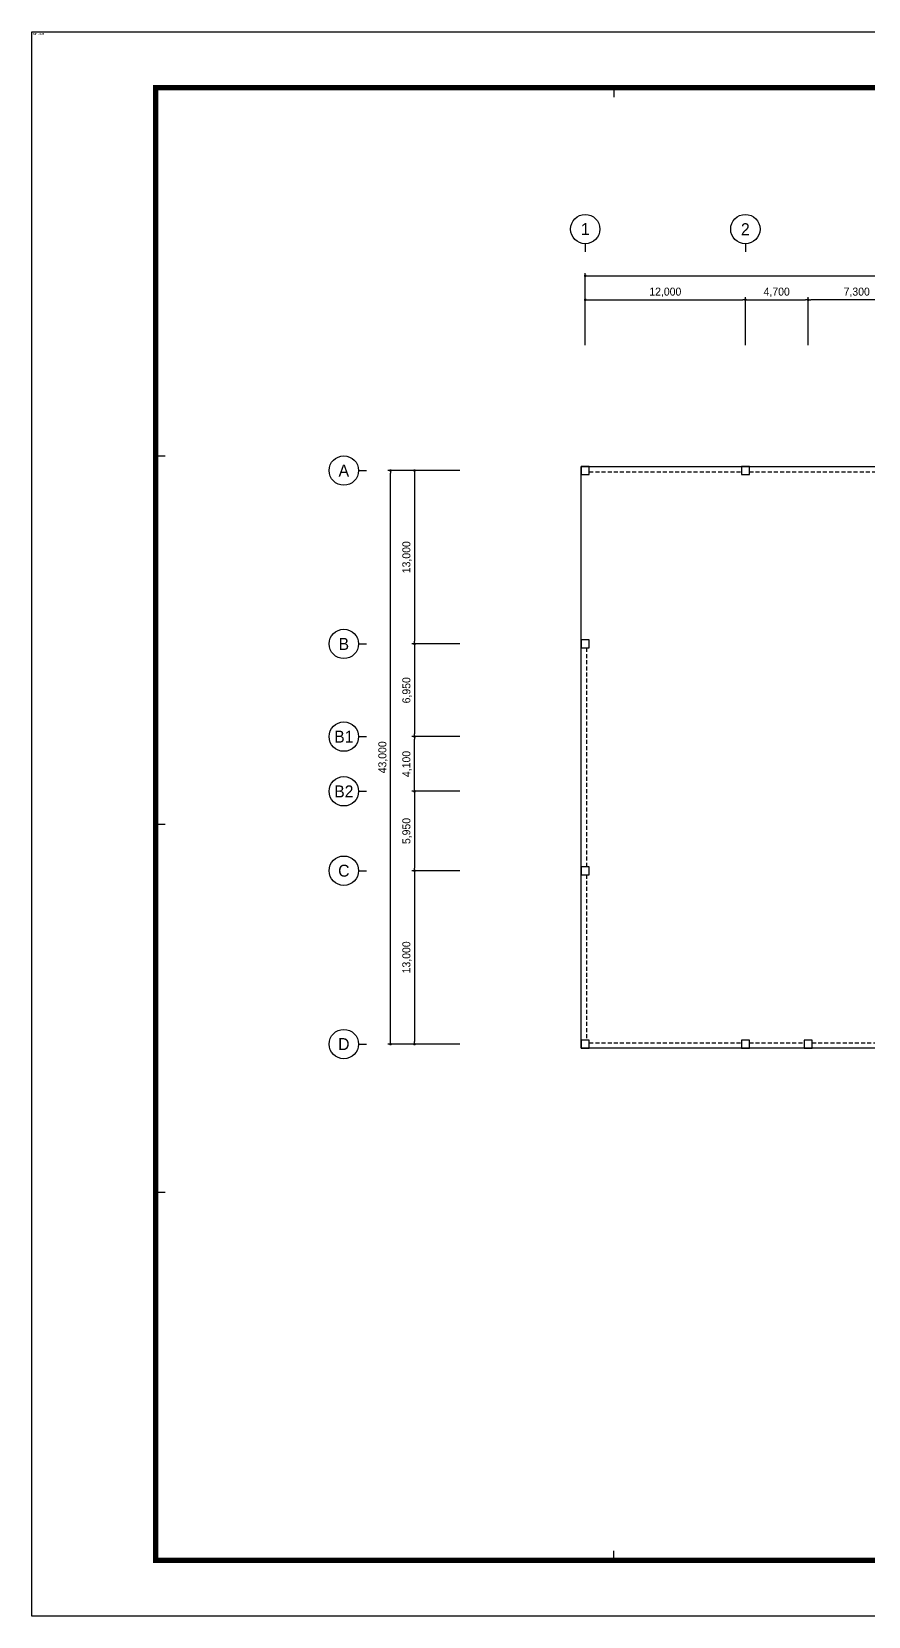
# Model space of a CAD drawing. Header units: millimetres. Extents: x 0 to 168200, y 0 to 118800.
# Drawn here: x 0 to 62718, y 0 to 118800 of the extents above; entities that cross this region are included whole.
import ezdxf
from ezdxf.enums import TextEntityAlignment as Align

# ---------------------------------------------------------------- set-up
doc = ezdxf.new("R2010")
doc.units = ezdxf.units.MM
doc.header["$LTSCALE"] = 200
doc.linetypes.add('HID', pattern=[2.3, 1.5, -0.8])
doc.layers.get('DEFPOINTS').update_dxf_attribs({"color": 137})
doc.layers.add('BACK', color=8, linetype='Continuous')
doc.layers.add('XR-SHEET-SHT', color=5, linetype='Continuous')
doc.layers.add('XR-SHEET-TEMP', color=171, linetype='Continuous', plot=False)
doc.layers.add('숨김', color=1, linetype='Continuous', plot=False)
doc.styles.add('ghs', font='')
doc.styles.add('돋움', font='')
doc.styles.add('스타일2', font='')
doc.styles.get('ghs').set_extended_font_data('Dotum')
doc.styles.get('돋움').set_extended_font_data('Dotum')
doc.styles.get('스타일2').set_extended_font_data('Malgun Gothic', bold=True)
doc.dimstyles.new('M-200', dxfattribs={"dimscale": 200, "dimtxt": 3, "dimasz": 1, "dimexe": 1, "dimexo": 1, "dimgap": 1, "dimtad": 1, "dimdec": 0, "dimdsep": 46, "dimlunit": 6, "dimtxsty": '돋움', "dimblk": 'DOT', "dimcen": 1, "dimclrd": 256, "dimclre": 256, "dimclrt": 256, "dimazin": 0, "dimtfac": 1, "dimtdec": 0, "dimtix": 1, "dimtmove": 2, "dimatfit": 3, "dimldrblk": 'DOT', "dimfxl": 1, "dimtolj": 1, "dimtzin": 1, "dimlwd": -1, "dimlwe": -1, "dimarcsym": 0})

# ---------------------------------------------------------------- blocks, each defined once
blk = doc.blocks.new('XR-SHEET')
at = {"layer": 'XR-SHEET-SHT', "color": 5}
blk.add_lwpolyline([(0, 594), (841, 594), (841, 0), (0, 0)], close=True, dxfattribs=at)
at = {"layer": 'XR-SHEET-SHT', "color": 5, "const_width": 2}
blk.add_lwpolyline([(46.5, 573), (819.5, 573), (819.5, 21), (46.5, 21)], close=True, dxfattribs=at)
at = {"layer": 'XR-SHEET-TEMP'}
for p, q in [((218.25, 573), (218.25, 569.5)), ((46.5, 435), (50, 435)), ((46.5, 297), (50, 297)), ((46.5, 159), (50, 159)), ((218.25, 21), (218.25, 24.5))]:
    blk.add_line(p, q, dxfattribs=at)
blk = doc.blocks.new('_DOT')
at = {"color": 0, "linetype": 'ByBlock'}
blk.add_line((-0.5, 0), (-1, 0), dxfattribs=at)
at = {"color": 0, "linetype": 'ByBlock', "const_width": 0.5}
blk.add_lwpolyline([(-0.25, 0, 1), (0.25, 0, 1)], format="xyb", close=True, dxfattribs=at)
blk = doc.blocks.new('*D840')
at = {"layer": 'BACK'}
for p, q in [((32100, 85900), (26700, 85900)), ((26900, 43100), (26900, 85700)), ((32100, 42900), (26700, 42900))]:
    blk.add_line(p, q, dxfattribs=at)
at = {"layer": 'DEFPOINTS', "color": 0}
for p in [(26900, 85900), (32300, 85900), (32300, 42900)]:
    blk.add_point(p, dxfattribs=at)
at = {"layer": 'BACK', "linetype": 'ByBlock', "xscale": 200, "yscale": 200, "zscale": 200}
for p, rotation in [((26900, 85900), 90), ((26900, 42900), 270)]:
    blk.add_blockref('_DOT', p, dxfattribs=dict(at, rotation=rotation))
at = {"layer": 'BACK', "insert": (26342, 64400), "char_height": 600, "attachment_point": 5, "rotation": 90, "style": '돋움'}
blk.add_mtext('\\A1;43,000', dxfattribs=at)
blk = doc.blocks.new('*D841')
at = {"layer": 'BACK'}
for p, q in [((32100, 85900), (28500, 85900)), ((28700, 85700), (28700, 73100)), ((32100, 72900), (28500, 72900))]:
    blk.add_line(p, q, dxfattribs=at)
at = {"layer": 'DEFPOINTS', "color": 0}
for p in [(32300, 85900), (28700, 72900), (32300, 72900)]:
    blk.add_point(p, dxfattribs=at)
at = {"layer": 'BACK', "linetype": 'ByBlock', "xscale": 200, "yscale": 200, "zscale": 200}
for p, rotation in [((28700, 85900), 90), ((28700, 72900), 270)]:
    blk.add_blockref('_DOT', p, dxfattribs=dict(at, rotation=rotation))
at = {"layer": 'BACK', "insert": (28142, 79400), "char_height": 600, "attachment_point": 5, "rotation": 90, "style": '돋움'}
blk.add_mtext('\\A1;13,000', dxfattribs=at)
blk = doc.blocks.new('*D842')
at = {"layer": 'BACK'}
for p, q in [((32100, 55900), (28500, 55900)), ((28700, 55700), (28700, 43100)), ((32100, 42900), (28500, 42900))]:
    blk.add_line(p, q, dxfattribs=at)
at = {"layer": 'DEFPOINTS', "color": 0}
for p in [(32300, 55900), (28700, 42900), (32300, 42900)]:
    blk.add_point(p, dxfattribs=at)
at = {"layer": 'BACK', "linetype": 'ByBlock', "xscale": 200, "yscale": 200, "zscale": 200}
for p, rotation in [((28700, 55900), 89.99999999999999), ((28700, 42900), 270)]:
    blk.add_blockref('_DOT', p, dxfattribs=dict(at, rotation=rotation))
at = {"layer": 'BACK', "insert": (28142, 49400), "char_height": 600, "attachment_point": 5, "rotation": 90, "style": '돋움'}
blk.add_mtext('\\A1;13,000', dxfattribs=at)
blk = doc.blocks.new('*D843')
at = {"layer": 'BACK'}
for p, q in [((41500, 95300), (41500, 100700)), ((41700, 100500), (112300, 100500)), ((112500, 95300), (112500, 100700))]:
    blk.add_line(p, q, dxfattribs=at)
at = {"layer": 'DEFPOINTS', "color": 0}
for p in [(112500, 100500), (41500, 95100), (112500, 95100)]:
    blk.add_point(p, dxfattribs=at)
at = {"layer": 'BACK', "linetype": 'ByBlock', "xscale": 200, "yscale": 200, "zscale": 200}
for p, rotation in [((41500, 100500), 180), ((112500, 100500), 360)]:
    blk.add_blockref('_DOT', p, dxfattribs=dict(at, rotation=rotation))
at = {"layer": 'BACK', "insert": (77000, 101062), "char_height": 600, "attachment_point": 5, "style": '돋움'}
blk.add_mtext('\\A1;71,000', dxfattribs=at)
blk = doc.blocks.new('*D847')
at = {"layer": 'BACK'}
for p, q in [((41500, 95300), (41500, 98900)), ((41700, 98700), (53300, 98700)), ((53500, 95300), (53500, 98900))]:
    blk.add_line(p, q, dxfattribs=at)
at = {"layer": 'DEFPOINTS', "color": 0}
for p in [(53500, 98700), (41500, 95100), (53500, 95100)]:
    blk.add_point(p, dxfattribs=at)
at = {"layer": 'BACK', "linetype": 'ByBlock', "xscale": 200, "yscale": 200, "zscale": 200, "rotation": 180}
blk.add_blockref('_DOT', (41500, 98700), dxfattribs=at)
at = {"layer": 'BACK', "linetype": 'ByBlock', "xscale": 200, "yscale": 200, "zscale": 200}
blk.add_blockref('_DOT', (53500, 98700), dxfattribs=at)
at = {"layer": 'BACK', "insert": (47500, 99258), "char_height": 600, "attachment_point": 5, "style": '돋움'}
blk.add_mtext('\\A1;12,000', dxfattribs=at)
blk = doc.blocks.new('*D848')
at = {"layer": 'BACK'}
for p, q in [((32100, 61850), (28500, 61850)), ((28700, 61650), (28700, 56100)), ((32100, 55900), (28500, 55900))]:
    blk.add_line(p, q, dxfattribs=at)
at = {"layer": 'DEFPOINTS', "color": 0}
for p in [(32300, 61850), (28700, 55900), (32300, 55900)]:
    blk.add_point(p, dxfattribs=at)
at = {"layer": 'BACK', "linetype": 'ByBlock', "xscale": 200, "yscale": 200, "zscale": 200}
for p, rotation in [((28700, 61850), 90), ((28700, 55900), 270)]:
    blk.add_blockref('_DOT', p, dxfattribs=dict(at, rotation=rotation))
at = {"layer": 'BACK', "insert": (28142, 58875), "char_height": 600, "attachment_point": 5, "rotation": 90, "style": '돋움'}
blk.add_mtext('\\A1;5,950', dxfattribs=at)
blk = doc.blocks.new('*D852')
at = {"layer": 'BACK'}
for p, q in [((53500, 95300), (53500, 98900)), ((53700, 98700), (58000, 98700)), ((58200, 95300), (58200, 98900))]:
    blk.add_line(p, q, dxfattribs=at)
at = {"layer": 'DEFPOINTS', "color": 0}
for p in [(58200, 98700), (53500, 95100), (58200, 95100)]:
    blk.add_point(p, dxfattribs=at)
at = {"layer": 'BACK', "linetype": 'ByBlock', "xscale": 200, "yscale": 200, "zscale": 200, "rotation": 180}
blk.add_blockref('_DOT', (53500, 98700), dxfattribs=at)
at = {"layer": 'BACK', "linetype": 'ByBlock', "xscale": 200, "yscale": 200, "zscale": 200}
blk.add_blockref('_DOT', (58200, 98700), dxfattribs=at)
at = {"layer": 'BACK', "insert": (55850, 99258), "char_height": 600, "attachment_point": 5, "style": '돋움'}
blk.add_mtext('\\A1;4,700', dxfattribs=at)
blk = doc.blocks.new('*D853')
at = {"layer": 'BACK'}
for p, q in [((32100, 65950), (28500, 65950)), ((28700, 62050), (28700, 65750)), ((32100, 61850), (28500, 61850))]:
    blk.add_line(p, q, dxfattribs=at)
at = {"layer": 'DEFPOINTS', "color": 0}
for p in [(28700, 65950), (32300, 65950), (32300, 61850)]:
    blk.add_point(p, dxfattribs=at)
at = {"layer": 'BACK', "linetype": 'ByBlock', "xscale": 200, "yscale": 200, "zscale": 200}
for p, rotation in [((28700, 65950), 90), ((28700, 61850), 270)]:
    blk.add_blockref('_DOT', p, dxfattribs=dict(at, rotation=rotation))
at = {"layer": 'BACK', "insert": (28142, 63900), "char_height": 600, "attachment_point": 5, "rotation": 90, "style": '돋움'}
blk.add_mtext('\\A1;4,100', dxfattribs=at)
blk = doc.blocks.new('*D854')
at = {"layer": 'BACK'}
for p, q in [((32100, 72900), (28500, 72900)), ((28700, 72700), (28700, 66150)), ((32100, 65950), (28500, 65950))]:
    blk.add_line(p, q, dxfattribs=at)
at = {"layer": 'DEFPOINTS', "color": 0}
for p in [(32300, 72900), (28700, 65950), (32300, 65950)]:
    blk.add_point(p, dxfattribs=at)
at = {"layer": 'BACK', "linetype": 'ByBlock', "xscale": 200, "yscale": 200, "zscale": 200}
for p, rotation in [((28700, 72900), 90), ((28700, 65950), 270)]:
    blk.add_blockref('_DOT', p, dxfattribs=dict(at, rotation=rotation))
at = {"layer": 'BACK', "insert": (28142, 69425), "char_height": 600, "attachment_point": 5, "rotation": 90, "style": '돋움'}
blk.add_mtext('\\A1;6,950', dxfattribs=at)
blk = doc.blocks.new('*D855')
at = {"layer": 'BACK'}
for p, q in [((58200, 95300), (58200, 98900)), ((65300, 98700), (58400, 98700)), ((65500, 95300), (65500, 98900))]:
    blk.add_line(p, q, dxfattribs=at)
at = {"layer": 'DEFPOINTS', "color": 0}
for p in [(58200, 98700), (58200, 95100), (65500, 95100)]:
    blk.add_point(p, dxfattribs=at)
at = {"layer": 'BACK', "linetype": 'ByBlock', "xscale": 200, "yscale": 200, "zscale": 200, "rotation": 180}
blk.add_blockref('_DOT', (58200, 98700), dxfattribs=at)
at = {"layer": 'BACK', "linetype": 'ByBlock', "xscale": 200, "yscale": 200, "zscale": 200}
blk.add_blockref('_DOT', (65500, 98700), dxfattribs=at)
at = {"layer": 'BACK', "insert": (61850, 99258), "char_height": 600, "attachment_point": 5, "style": '돋움'}
blk.add_mtext('\\A1;7,300', dxfattribs=at)
blk = doc.blocks.new('1')
blk.add_line((0, 600), (0, 0))
blk.add_circle((0, 1700), 1100)
at = {"style": '스타일2'}
blk.add_attdef('X', text='', height=900, dxfattribs=at).set_placement((0, 1700), align=Align.MIDDLE)

msp = doc.modelspace()

# ---------------------------------------------------------------- linework, layer by layer
at = {"layer": 'BACK', "linetype": 'HID'}
for p, q in [((41800, 85800), (53200, 85800)), ((53800, 85800), (65200, 85800)), ((41600, 72600), (41600, 56200)), ((41600, 55600), (41600, 43200)), ((41800, 43000), (53200, 43000)), ((53800, 43000), (57900, 43000)), ((58500, 43000), (65200, 43000))]:
    msp.add_line(p, q, dxfattribs=at)
at = {"layer": 'BACK'}
msp.add_lwpolyline([(41200, 42600), (41200, 86200), (112800, 86200), (112800, 42600)], close=True, dxfattribs=at)
at = {"layer": 'BACK', "ltscale": 3}
for points in [[(41200, 85600), (41800, 85600), (41800, 86200), (41200, 86200)], [(53200, 85600), (53800, 85600), (53800, 86200), (53200, 86200)], [(41200, 72600), (41800, 72600), (41800, 73200), (41200, 73200)], [(41200, 55600), (41800, 55600), (41800, 56200), (41200, 56200)], [(41200, 42600), (41800, 42600), (41800, 43200), (41200, 43200)], [(53200, 42600), (53800, 42600), (53800, 43200), (53200, 43200)], [(57900, 42600), (58500, 42600), (58500, 43200), (57900, 43200)]]:
    msp.add_lwpolyline(points, close=True, dxfattribs=at)

# ---------------------------------------------------------------- block references
at = {"xscale": 200, "yscale": 200, "zscale": 200}
msp.add_blockref('XR-SHEET', (0, 0), dxfattribs=at)
at = {"layer": 'BACK'}
ref = msp.add_blockref('1', (41500, 102300), dxfattribs=at)
ref.add_attrib('X', '1', dxfattribs={"layer": '0', "height": 900, "style": '돋움'}).set_placement((41500, 104000), align=Align.MIDDLE)
ref = msp.add_blockref('1', (53500, 102300), dxfattribs=at)
ref.add_attrib('X', '2', dxfattribs={"layer": '0', "height": 900, "style": '돋움'}).set_placement((53500, 104000), align=Align.MIDDLE)
ref = msp.add_blockref('1', (25100, 85900), dxfattribs=dict(at, rotation=90))
ref.add_attrib('X', 'A', dxfattribs={"layer": '0', "height": 900, "style": '돋움'}).set_placement((23400, 85900), align=Align.MIDDLE)
ref = msp.add_blockref('1', (25100, 72900), dxfattribs=dict(at, rotation=90))
ref.add_attrib('X', 'B', dxfattribs={"layer": '0', "height": 900, "style": '돋움'}).set_placement((23400, 72900), align=Align.MIDDLE)
ref = msp.add_blockref('1', (25100, 65950), dxfattribs=dict(at, rotation=90))
ref.add_attrib('X', 'B1', dxfattribs={"layer": '0', "height": 900, "style": '돋움'}).set_placement((23400, 65950), align=Align.MIDDLE)
ref = msp.add_blockref('1', (25100, 61850), dxfattribs=dict(at, rotation=90))
ref.add_attrib('X', 'B2', dxfattribs={"layer": '0', "height": 900, "style": '돋움'}).set_placement((23400, 61850), align=Align.MIDDLE)
ref = msp.add_blockref('1', (25100, 55900), dxfattribs=dict(at, rotation=90))
ref.add_attrib('X', 'C', dxfattribs={"layer": '0', "height": 900, "style": '돋움'}).set_placement((23400, 55900), align=Align.MIDDLE)
ref = msp.add_blockref('1', (25100, 42900), dxfattribs=dict(at, rotation=90))
ref.add_attrib('X', 'D', dxfattribs={"layer": '0', "height": 900, "style": '돋움'}).set_placement((23400, 42900), align=Align.MIDDLE)

# ---------------------------------------------------------------- texts
at = {"layer": '숨김', "style": 'ghs'}
msp.add_text('MF - 005', height=150, dxfattribs=at).set_placement((106.6, 118555.7))

# ---------------------------------------------------------------- dimensions: what is measured, and where the dimension line sits
at = {"layer": 'BACK'}
dim = msp.add_linear_dim(base=(112500, 100500), p1=(41500, 95100), p2=(112500, 95100), angle=180, dimstyle='M-200', dxfattribs=at)
dim.commit()
dim.dimension.update_dxf_attribs({"geometry": '*D843', "text_midpoint": (77000, 101062), "dimtype": 160})
for base, p1, p2, picture, middle in [((53500, 98700), (41500, 95100), (53500, 95100), '*D847', (47500, 99258.2)), ((58200, 98700), (53500, 95100), (58200, 95100), '*D852', (55850, 99258.2))]:
    dim = msp.add_linear_dim(base=base, p1=p1, p2=p2, dimstyle='M-200', dxfattribs=at)
    dim.commit()
    dim.dimension.update_dxf_attribs({"geometry": picture, "text_midpoint": middle})
for base, p1, p2, angle, picture, middle in [((58200, 98700), (65500, 95100), (58200, 95100), 180, '*D855', (61850, 99258.2)), ((26900, 85900), (32300, 42900), (32300, 85900), 270, '*D840', (26341.8, 64400)), ((28700, 72900), (32300, 85900), (32300, 72900), 90, '*D841', (28141.8, 79400)), ((28700, 65950), (32300, 72900), (32300, 65950), 270, '*D854', (28141.8, 69425)), ((28700, 65950), (32300, 61850), (32300, 65950), 90, '*D853', (28141.8, 63900)), ((28700, 55900), (32300, 61850), (32300, 55900), 270, '*D848', (28141.8, 58875)), ((28700, 42900), (32300, 55900), (32300, 42900), 270, '*D842', (28141.8, 49400))]:
    dim = msp.add_linear_dim(base=base, p1=p1, p2=p2, angle=angle, dimstyle='M-200', dxfattribs=at)
    dim.commit()
    dim.dimension.update_dxf_attribs({"geometry": picture, "text_midpoint": middle})

doc.saveas('drawing.dxf')
